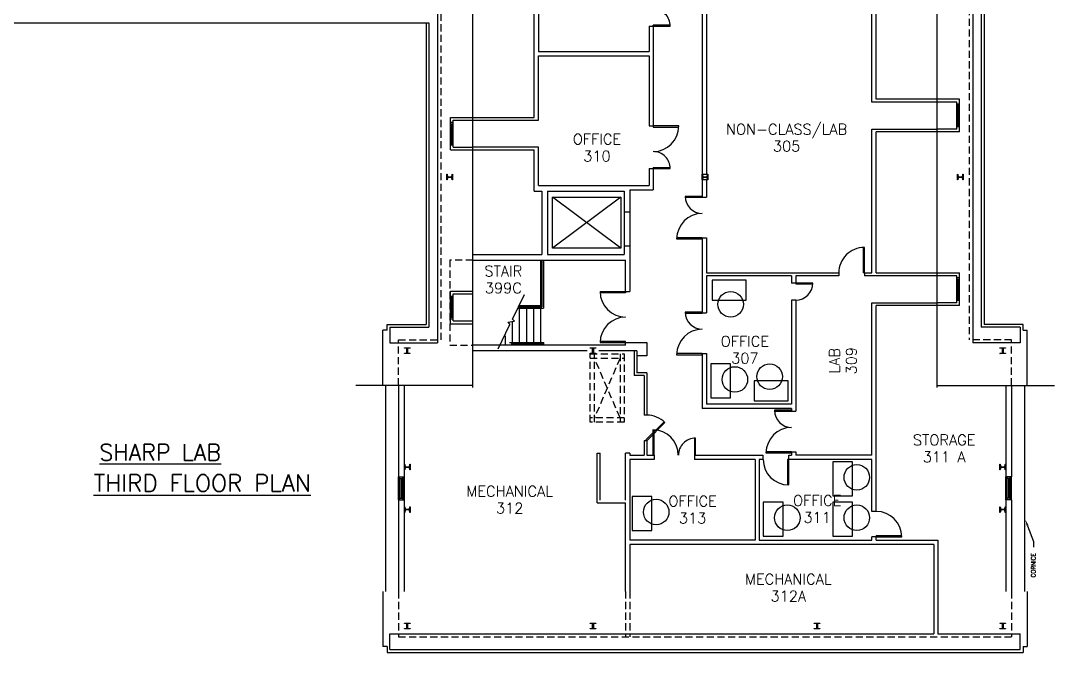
# Model space of a CAD drawing. Extents: x 481 to 2814, y 75 to 2641.
# Drawn here: x 1297 to 2755, y 75 to 966 of the extents above; entities that cross this region are included whole.
import ezdxf
from ezdxf.enums import TextEntityAlignment as Align

# ---------------------------------------------------------------- set-up
doc = ezdxf.new("R2010")
doc.units = 0
doc.header["$LTSCALE"] = 40
doc.header["$MEASUREMENT"] = 0
doc.linetypes.add('HIDDEN', pattern=[0.375, 0.25, -0.125])
doc.layers.get('0').update_dxf_attribs({"linetype": 'CONTINUOUS'})
for name, color, linetype in [('A-AREA-IDEN', 3, 'CONTINUOUS'), ('A-DOOR', 7, 'CONTINUOUS'), ('A-FLOR-IDEN', 7, 'CONTINUOUS'), ('A-FLOR-STRS', 7, 'CONTINUOUS'), ('A-GLAZ', 2, 'CONTINUOUS'), ('A-STRS-RAIL', 7, 'CONTINUOUS'), ('A-WALL', 2, 'CONTINUOUS'), ('S-COLS', 3, 'CONTINUOUS')]:
    doc.layers.add(name, color=color, linetype=linetype)
doc.styles.add('SIMPLEX', font='simplex', dxfattribs={"height": 23})

# ---------------------------------------------------------------- blocks, each defined once
blk = doc.blocks.new('AD081', base_point=(976.415, 314.205))
for p, q in [((976.353, 314.849), (976.314, 314.205)), ((976.353, 314.849), (976.477, 313.561)), ((975.415, 314.205), (976.314, 314.205)), ((976.477, 313.561), (976.516, 314.205)), ((976.516, 314.205), (977.415, 314.205))]:
    blk.add_line(p, q)
blk = doc.blocks.new('Q')
at = {"layer": 'A-STRS-RAIL', "style": 'SIMPLEX'}
for tag, p in [('ROOM', (2, 4)), ('NUMBER', (2, -15.1))]:
    blk.add_attdef(tag, text='', height=12, dxfattribs=at).set_placement(p, align=Align.CENTER)
blk = doc.blocks.new('AD03A', base_point=(6.133, 5.024))
for p, q in [((6.133, 6.024), (6.133, 5.024)), ((6.182, 5.024), (6.182, 6.022)), ((6.133, 5.024), (6.182, 5.024))]:
    blk.add_line(p, q)
blk.add_arc((6.133, 5.024), 1, 0, 90)
blk = doc.blocks.new('AD05A', base_point=(203.035, 424.492))
for p, q in [((203.035, 424.492), (203.084, 424.492)), ((203.035, 424.492), (203.035, 423.492)), ((203.084, 423.493), (203.084, 424.492))]:
    blk.add_line(p, q)
blk.add_arc((203.035, 424.492), 1, 270, 0)
blk = doc.blocks.new('5DOOR')
at = {"layer": 'A-DOOR', "xscale": 36, "yscale": 36, "zscale": 0.01}
blk.add_blockref('AD03A', (0, 0), dxfattribs=at)
at = {"layer": 'A-DOOR', "xscale": 24, "yscale": 24, "zscale": 0.01, "rotation": 180}
blk.add_blockref('AD05A', (60.1, 0), dxfattribs=at)
blk = doc.blocks.new('AD05B', base_point=(489.664, 570.31))
for p, q in [((489.664, 570.31), (489.699, 570.345)), ((490.371, 569.603), (489.664, 570.31)), ((489.699, 570.345), (490.405, 569.638))]:
    blk.add_line(p, q)
blk.add_arc((489.664, 570.31), 1, 315, 0)
blk = doc.blocks.new('AD04A', base_point=(489.664, 570.31))
for p, q in [((488.664, 571.31), (488.664, 570.31)), ((488.713, 570.31), (488.713, 571.309)), ((490.616, 570.31), (490.616, 571.309)), ((490.664, 571.31), (490.664, 570.31)), ((488.664, 570.31), (488.713, 570.31)), ((490.664, 570.31), (490.616, 570.31))]:
    blk.add_line(p, q)
for centre, start, end in [((488.664, 570.31), 0, 90), ((490.664, 570.31), 90, 180)]:
    blk.add_arc(centre, 1, start, end)

msp = doc.modelspace()

# ---------------------------------------------------------------- linework, layer by layer
for points in [[(2272, 600), (2272, 572), (2320, 572), (2320, 600)], [(2270, 434), (2298, 434), (2298, 482), (2270, 482)], [(2379, 430), (2379, 458), (2331, 458), (2331, 430)], [(2442, 296), (2470, 296), (2470, 344), (2442, 344)], [(2159, 247), (2187, 247), (2187, 295), (2159, 295)], [(2344, 239), (2372, 239), (2372, 287), (2344, 287)], [(2442, 239), (2470, 239), (2470, 287), (2442, 287)]]:
    msp.add_lwpolyline(points, close=True)
for centre in [(2298, 566), (2353, 464), (2304, 460), (2476, 322), (2193, 273), (2378, 265), (2476, 265)]:
    msp.add_circle(centre, 18)
at = {"layer": 'A-AREA-IDEN'}
for p, q in [((2716.9, 253.8), (2725.2, 231.3)), ((2725.2, 231.3), (2725.2, 223.3))]:
    msp.add_line(p, q, dxfattribs=at)
msp.add_solid([(2715.5, 253.3), (2718.3, 254.3), (2713.7, 262.3)], dxfattribs=at)
at = {"layer": 'A-FLOR-STRS'}
for p, q in [((1999.9, 564.5), (1999.9, 508.5)), ((2009.9, 564.5), (2009.9, 508.5)), ((2019.9, 564.5), (2019.9, 508.5)), ((1989.9, 542.4), (1989.9, 508.5)), ((1979.9, 521.4), (1979.9, 508.5))]:
    msp.add_line(p, q, dxfattribs=at)
at = {"layer": 'A-GLAZ'}
for p, q in [((2617, 816.2), (2617, 848.2)), ((2619, 818.2), (2619, 846.2)), ((2621, 816.2), (2621, 848.2)), ((1902.7, 790.7), (1902.7, 822.7)), ((1904.7, 792.7), (1904.7, 820.7)), ((1906.7, 790.7), (1906.7, 822.7)), ((2617, 571.2), (2617, 603.2)), ((2619, 573.2), (2619, 601.2)), ((2621, 571.2), (2621, 603.2)), ((1902.7, 545.7), (1902.7, 577.7)), ((1904.7, 547.7), (1904.7, 575.7)), ((1906.7, 545.7), (1906.7, 577.7)), ((1831.6, 290.5), (1831.6, 322.5)), ((1835.6, 290.5), (1835.6, 322.5)), ((2688.2, 290.5), (2688.2, 322.5)), ((2692.2, 290.5), (2692.2, 322.5)), ((1833.6, 292.5), (1833.6, 320.5)), ((2690.2, 292.5), (2690.2, 320.5))]:
    msp.add_line(p, q, dxfattribs=at)
at = {"layer": 'A-GLAZ', "color": 2, "linetype": 'CONTINUOUS'}
for p, q in [((2621, 846.2), (2617, 846.2)), ((1902.7, 820.7), (1906.7, 820.7)), ((2621, 818.2), (2617, 818.2)), ((1902.7, 792.7), (1906.7, 792.7)), ((2621, 601.2), (2617, 601.2)), ((1902.7, 575.7), (1906.7, 575.7)), ((2621, 573.2), (2617, 573.2)), ((1902.7, 547.7), (1906.7, 547.7)), ((1831.6, 320.5), (1835.6, 320.5)), ((2692.2, 320.5), (2688.2, 320.5)), ((1831.6, 292.5), (1835.6, 292.5)), ((2692.2, 292.5), (2688.2, 292.5))]:
    msp.add_line(p, q, dxfattribs=at)
at = {"layer": 'A-GLAZ', "color": 2}
for p, q in [((1829.4, 290.5), (1829.4, 322.5)), ((1837.4, 290.5), (1837.4, 322.5)), ((2686.4, 290.5), (2686.4, 322.5)), ((2694.4, 290.5), (2694.4, 322.5))]:
    msp.add_line(p, q, dxfattribs=at)
at = {"layer": 'A-STRS-RAIL'}
for p, q in [((2029.9, 628.5), (2029.9, 508.5)), ((2031.9, 628.5), (2031.9, 562.6)), ((2033.9, 628.5), (2033.9, 560.6)), ((1998.6, 560.6), (2033.9, 560.6)), ((1999.5, 562.6), (2031.9, 562.6)), ((2000.1, 564.5), (2029.9, 564.5)), ((1986.3, 512.3), (2034.6, 512.3)), ((1988.3, 510.3), (2032.6, 510.3)), ((2032.6, 508.5), (2032.6, 510.3)), ((2034.6, 508.5), (2034.6, 512.3))]:
    msp.add_line(p, q, dxfattribs=at)
at = {"layer": 'A-WALL'}
for p, q in [((1934.5, 448.9), (1934.5, 1320.6)), ((2020.9, 829.7), (2020.9, 1320.6)), ((2257.9, 1269.2), (2257.9, 717.1)), ((2589.3, 448.9), (2589.3, 1209.9)), ((2639.4, 1149.9), (2639.4, 511.7)), ((2026.9, 1126.5), (2026.9, 922.5)), ((2651.4, 1129.9), (2651.4, 533.7)), ((2655.4, 1125.9), (2655.4, 537.7)), ((2503.4, 855.2), (2503.4, 1054.2)), ((2263.9, 986.5), (2263.9, 749.5)), ((2497.4, 851.2), (2497.4, 987.1)), ((1868.4, 963), (1868.4, 537.7)), ((1872.4, 963), (1872.4, 533.7)), ((1884.4, 975), (1884.4, 511.7)), ((2182.9, 958.5), (2182.9, 922.5)), ((2182.9, 958.5), (2188.9, 958.5)), ((2188.9, 958.5), (2188.9, 817.5)), ((2026.9, 922.5), (2182.9, 922.5)), ((2026.9, 916.5), (2182.9, 916.5)), ((2026.9, 825.7), (2026.9, 916.5)), ((2182.9, 916.5), (2182.9, 817.5)), ((2617, 848.2), (2617, 851.2)), ((2621, 848.2), (2621, 855.2)), ((1902.7, 822.7), (1902.7, 829.7)), ((1906.7, 822.7), (1906.7, 825.7)), ((2182.9, 817.5), (2188.9, 817.5)), ((2497.4, 610.2), (2497.4, 813.2)), ((2503.4, 610.2), (2503.4, 809.2)), ((2617, 813.2), (2617, 816.2)), ((2621, 809.2), (2621, 816.2)), ((1902.7, 783.7), (1902.7, 790.7)), ((1906.7, 787.7), (1906.7, 790.7)), ((2026.9, 733.5), (2026.9, 787.7)), ((2020.9, 725.5), (2020.9, 783.7)), ((2182.9, 757.5), (2182.9, 733.5)), ((2182.9, 757.5), (2188.9, 757.5)), ((2188.9, 757.5), (2188.9, 727.5)), ((2026.9, 733.5), (2182.9, 733.5)), ((2263.9, 741.5), (2263.9, 717.1)), ((2020.9, 725.5), (2031.9, 725.5)), ((2031.9, 725.5), (2031.9, 636.5)), ((2039.9, 725.5), (2147.9, 725.5)), ((2039.9, 725.5), (2039.9, 636.5)), ((2143, 717), (2047, 645)), ((2143, 645), (2047, 717)), ((2047, 717), (2143, 717)), ((2047, 645), (2047, 717)), ((2143, 717), (2143, 645)), ((2147.9, 725.5), (2147.9, 636.5)), ((2155.9, 727.5), (2188.9, 727.5)), ((2155.9, 727.5), (2155.9, 584)), ((2257.9, 717.1), (2264, 717.1)), ((2147.9, 696.5), (2155.9, 696.5)), ((2257.9, 659.9), (2257.9, 553.8)), ((2257.9, 659.9), (2263.8, 659.9)), ((2263.8, 659.9), (2263.9, 610.2)), ((2143, 645), (2047, 645)), ((2147.9, 648.5), (2155.9, 648.5)), ((1934.5, 636.5), (2031.9, 636.5)), ((1934.5, 628.5), (2149.9, 628.5)), ((2039.9, 636.5), (2147.9, 636.5)), ((2149.9, 584), (2149.9, 628.5)), ((2263.9, 610.2), (2450.6, 610.2)), ((2263.9, 606.2), (2263.9, 553.8)), ((2383.9, 606.2), (2383.9, 595.9)), ((2389.9, 606.2), (2389.9, 595.9)), ((2450.6, 610.2), (2450.6, 606.2)), ((2486.6, 610.2), (2486.6, 606.2)), ((2486.6, 610.2), (2497.4, 610.2)), ((2503.4, 610.2), (2621, 610.2)), ((2617, 603.2), (2617, 606.2)), ((2621, 603.2), (2621, 610.2)), ((1902.7, 577.7), (1902.7, 584.7)), ((2149.9, 584), (2155.9, 584)), ((2389.9, 595.9), (2383.9, 595.9)), ((1906.7, 577.7), (1906.7, 580.7)), ((2383.9, 571.9), (2383.9, 425.2)), ((2389.9, 571.9), (2383.9, 571.9)), ((2389.9, 571.9), (2389.9, 415.3)), ((2617, 568.2), (2617, 571.2)), ((2621, 564.2), (2621, 571.2)), ((2497.4, 353.2), (2497.4, 568.2)), ((2497.4, 568.2), (2589.3, 568.2)), ((2503.4, 273.9), (2503.4, 564.2)), ((2589.3, 564.2), (2503.4, 564.2)), ((1902.7, 538.7), (1902.7, 545.7)), ((1906.7, 542.7), (1906.7, 545.7)), ((2257.9, 553.8), (2263.9, 553.8)), ((1817.3, 533.7), (1817.3, 511.7)), ((2706.5, 533.7), (2706.5, 511.7)), ((2149.9, 512), (2179.9, 512)), ((2149.9, 508.5), (2149.9, 512)), ((2179.9, 512), (2179.9, 493.5)), ((2149.9, 508.5), (1934.5, 508.5)), ((2095.9, 500.5), (1934.5, 500.5)), ((2165.9, 500.5), (2111.9, 500.5)), ((2161.9, 500.5), (2161.9, 465.5)), ((2165.9, 500.5), (2165.9, 469.5)), ((2257.9, 496.6), (2257.9, 419.2)), ((2257.9, 496.6), (2263.9, 496.6)), ((2263.9, 496.6), (2263.9, 425.2)), ((2179.9, 493.5), (2165.9, 493.5)), ((2179.9, 469.5), (2165.9, 469.5)), ((2179.9, 469.5), (2179.9, 409.7)), ((2175.9, 465.5), (2161.9, 465.5)), ((2175.9, 465.5), (2175.9, 409.7)), ((1934.5, 451.7), (1769.2, 451.7)), ((1811.2, 451.7), (1811.2, 161.2)), ((1829.4, 451.7), (1829.4, 161.2)), ((1837.4, 451.7), (1837.4, 161.2)), ((2589.3, 451.7), (2754.6, 451.7)), ((2686.4, 451.7), (2686.4, 322.5)), ((2694.4, 451.7), (2694.4, 322.5)), ((2712.5, 451.7), (2712.5, 161.2)), ((2383.9, 425.2), (2263.9, 425.2)), ((2179.9, 409.7), (2175.9, 409.7)), ((2179.9, 409.5), (2175.9, 409.5)), ((2383.9, 419.2), (2257.9, 419.2)), ((2383.9, 419.2), (2383.9, 415.3)), ((2383.9, 415.3), (2389.9, 415.3)), ((2179.9, 373.7), (2175.9, 373.7)), ((2175.9, 373.7), (2175.9, 353.2)), ((2179.9, 373.7), (2179.9, 353.2)), ((2109.9, 286), (2109.9, 356)), ((2109.9, 356), (2113.9, 356)), ((2113.9, 290), (2113.9, 356)), ((2149.9, 290), (2149.9, 356)), ((2155.9, 356), (2149.9, 356)), ((2155.9, 356), (2155.9, 353.2)), ((2155.9, 353.2), (2175.9, 353.2)), ((2179.9, 353.2), (2190, 353.2)), ((2190, 353.2), (2190, 347.2)), ((2247.2, 353.2), (2343.9, 353.2)), ((2247.2, 353.2), (2247.2, 347.2)), ((2343.9, 347.2), (2343.9, 353.2)), ((2379.9, 347.2), (2379.9, 353.2)), ((2379.9, 353.2), (2383.9, 353.2)), ((2383.9, 358.1), (2383.9, 353.2)), ((2383.9, 358.1), (2389.9, 358.1)), ((2389.9, 358.1), (2389.9, 353.2)), ((2497.4, 353.2), (2389.9, 353.2)), ((2155.9, 347.2), (2155.9, 233.2)), ((2190, 347.2), (2155.9, 347.2)), ((2332.4, 347.2), (2247.2, 347.2)), ((2332.4, 347.2), (2332.4, 233.2)), ((2338.4, 347.2), (2338.4, 233.2)), ((2343.9, 347.2), (2338.4, 347.2)), ((2497.4, 347.2), (2379.9, 347.2)), ((2497.4, 273.9), (2497.4, 347.2)), ((2109.9, 286), (2149.9, 286)), ((2149.9, 161.2), (2149.9, 286)), ((2686.4, 290.5), (2686.4, 161.2)), ((2694.4, 290.5), (2694.4, 161.2)), ((2503.4, 273.9), (2497.4, 273.9)), ((2503.4, 237.9), (2497.4, 237.9)), ((2497.4, 233.2), (2497.4, 237.9)), ((2503.4, 233.2), (2503.4, 237.9)), ((2332.4, 233.2), (2155.9, 233.2)), ((2584.4, 227.2), (2155.9, 227.2)), ((2155.9, 227.2), (2155.9, 161.2)), ((2338.4, 233.2), (2497.4, 233.2)), ((2503.4, 233.2), (2590.4, 233.2)), ((2584.4, 227.2), (2584.4, 101.2)), ((2590.4, 233.2), (2590.4, 101.2)), ((1817.3, 79.2), (1817.3, 101.2)), ((2706.5, 79.2), (2706.5, 101.2))]:
    msp.add_line(p, q, dxfattribs=at)
at = {"layer": 'A-WALL', "linetype": 'HIDDEN'}
for p, q in [((2634.4, 1148.7), (2634.4, 515.7)), ((1889.4, 991), (1889.4, 515.7)), ((1901.9, 628.5), (1901.9, 508.5)), ((1934.5, 628.5), (1901.9, 628.5)), ((2497, 568.2), (2589.3, 568.2)), ((1829.4, 451.7), (1829.4, 515.7)), ((1829.4, 515.7), (1889.4, 515.7)), ((2694.4, 515.7), (2634.4, 515.7)), ((2694.4, 451.7), (2694.4, 515.7)), ((1901.9, 508.5), (1934.5, 508.5)), ((2100, 400), (2100, 496)), ((2100, 496), (2148, 496)), ((2106, 400), (2106, 496)), ((2142, 496), (2142, 400)), ((2148, 496), (2148, 400)), ((2100, 490), (2148, 490)), ((2142, 406), (2106, 490)), ((2142, 490), (2106, 406)), ((2148, 406), (2100, 406)), ((2148, 400), (2100, 400)), ((1829.4, 161.2), (1829.4, 97.2)), ((2149.9, 161.2), (2149.9, 97.2)), ((2155.9, 161.2), (2155.9, 97.2)), ((2694.4, 161.2), (2694.4, 97.2)), ((1829.4, 97.2), (2694.4, 97.2))]:
    msp.add_line(p, q, dxfattribs=at)
at = {"layer": 'A-WALL', "linetype": 'CONTINUOUS'}
for p, q in [((1177.9, 963), (1872.4, 963)), ((2589.3, 851.2), (2497, 851.2)), ((2621, 855.2), (2503.4, 855.2)), ((2617, 851.2), (2589.3, 851.2)), ((2621, 848.2), (2617, 848.2)), ((1902.7, 829.7), (2020.9, 829.7)), ((1902.7, 822.7), (1906.7, 822.7)), ((1906.7, 825.7), (1934.5, 825.7)), ((1934.5, 825.7), (2026.9, 825.7)), ((2497, 813.2), (2589.3, 813.2)), ((2621, 809.2), (2503.4, 809.2)), ((2617, 813.2), (2589.3, 813.2)), ((2621, 816.2), (2617, 816.2)), ((1902.7, 790.7), (1906.7, 790.7)), ((1906.7, 787.7), (1934.5, 787.7)), ((2026.9, 787.7), (1934.5, 787.7)), ((1902.7, 783.7), (2020.9, 783.7)), ((2383.9, 606.2), (2263.9, 606.2)), ((2450.6, 606.2), (2389.9, 606.2)), ((2589.3, 606.2), (2486.6, 606.2)), ((2617, 606.2), (2589.3, 606.2)), ((2621, 603.2), (2617, 603.2)), ((1902.7, 584.7), (1934.5, 584.7)), ((1902.7, 577.7), (1906.7, 577.7)), ((1906.7, 580.7), (1934.5, 580.7)), ((2621, 571.2), (2617, 571.2)), ((2617, 568.2), (2589.3, 568.2)), ((2621, 564.2), (2589.3, 564.2)), ((1902.7, 545.7), (1906.7, 545.7)), ((1906.7, 542.7), (1934.5, 542.7)), ((1807.4, 451.7), (1807.4, 529.7)), ((1813.4, 529.7), (1807.4, 529.7)), ((1813.4, 537.7), (1868.4, 537.7)), ((1813.4, 529.7), (1813.4, 537.7)), ((1817.3, 533.7), (1872.4, 533.7)), ((1902.7, 538.7), (1934.5, 538.7)), ((2706.5, 533.7), (2651.4, 533.7)), ((2710.4, 537.7), (2655.4, 537.7)), ((2710.4, 529.7), (2710.4, 537.7)), ((2710.4, 529.7), (2716.4, 529.7)), ((2716.4, 451.7), (2716.4, 529.7)), ((1817.3, 511.7), (1884.4, 511.7)), ((2706.5, 511.7), (2639.4, 511.7)), ((1829.4, 322.5), (1837.4, 322.5)), ((2694.4, 322.5), (2686.4, 322.5)), ((1829.4, 290.5), (1837.4, 290.5)), ((2694.4, 290.5), (2686.4, 290.5)), ((1807.4, 161.2), (1807.4, 83.2)), ((2716.4, 161.2), (2716.4, 83.2)), ((1817.3, 101.2), (2584.4, 101.2)), ((2590.4, 101.2), (2706.5, 101.2)), ((1813.4, 83.2), (1807.4, 83.2)), ((1813.4, 83.2), (1813.4, 75.2)), ((1813.4, 75.2), (2710.4, 75.2)), ((1817.3, 79.2), (2706.5, 79.2)), ((2710.4, 83.2), (2716.4, 83.2)), ((2710.4, 83.2), (2710.4, 75.2))]:
    msp.add_line(p, q, dxfattribs=at)
at = {"layer": 'S-COLS'}
for p, q in [((2257.9, 741.5), (2257.9, 749.5)), ((2257.9, 749.5), (2265.9, 749.5)), ((2265.9, 749.5), (2265.9, 741.5)), ((2265.9, 741.5), (2257.9, 741.5))]:
    msp.add_line(p, q, dxfattribs=at)
at = {"layer": 'S-COLS', "color": 3}
for points in [[(1897.9, 749.5), (1898.1, 749.5, -0.366629), (1898.3, 749.3), (1898.9, 746.1, 0.366629), (1899.1, 746), (1904.7, 746, 0.366629), (1904.9, 746.1), (1905.4, 749.3, -0.366629), (1905.7, 749.5), (1905.9, 749.5), (1905.9, 741.5), (1905.7, 741.5, -0.366629), (1905.4, 741.6), (1904.9, 744.8, 0.366629), (1904.7, 745), (1899.1, 745, 0.366629), (1898.9, 744.8), (1898.3, 741.6, -0.366629), (1898.1, 741.5), (1897.9, 741.5)], [(2257.9, 749.5), (2258.1, 749.5, -0.366629), (2258.3, 749.3), (2258.9, 746.1, 0.366629), (2259.1, 746), (2264.7, 746, 0.366629), (2264.9, 746.1), (2265.4, 749.3, -0.366629), (2265.7, 749.5), (2265.9, 749.5), (2265.9, 741.5), (2265.7, 741.5, -0.366629), (2265.4, 741.6), (2264.9, 744.8, 0.366629), (2264.7, 745), (2259.1, 745, 0.366629), (2258.9, 744.8), (2258.3, 741.6, -0.366629), (2258.1, 741.5), (2257.9, 741.5)], [(2617.9, 749.5), (2618.1, 749.5, -0.366629), (2618.3, 749.3), (2618.9, 746.1, 0.366629), (2619.1, 746), (2624.7, 746, 0.366629), (2624.9, 746.1), (2625.4, 749.3, -0.366629), (2625.7, 749.5), (2625.9, 749.5), (2625.9, 741.5), (2625.7, 741.5, -0.366629), (2625.4, 741.6), (2624.9, 744.8, 0.366629), (2624.7, 745), (2619.1, 745, 0.366629), (2618.9, 744.8), (2618.3, 741.6, -0.366629), (2618.1, 741.5), (2617.9, 741.5)], [(1845.9, 504.5), (1845.9, 504.2, -0.366629), (1845.7, 504), (1842.6, 503.5, 0.366629), (1842.4, 503.3), (1842.4, 497.6, 0.366629), (1842.6, 497.4), (1845.7, 496.9, -0.366629), (1845.9, 496.7), (1845.9, 496.5), (1837.9, 496.5), (1837.9, 496.7, -0.366629), (1838.1, 496.9), (1841.2, 497.4, 0.366629), (1841.4, 497.6), (1841.4, 503.3, 0.366629), (1841.2, 503.5), (1838.1, 504, -0.366629), (1837.9, 504.2), (1837.9, 504.5)], [(2107.9, 504.5), (2107.9, 504.2, -0.366629), (2107.7, 504), (2104.6, 503.5, 0.366629), (2104.4, 503.3), (2104.4, 497.6, 0.366629), (2104.6, 497.4), (2107.7, 496.9, -0.366629), (2107.9, 496.7), (2107.9, 496.5), (2099.9, 496.5), (2099.9, 496.7, -0.366629), (2100.1, 496.9), (2103.2, 497.4, 0.366629), (2103.4, 497.6), (2103.4, 503.3, 0.366629), (2103.2, 503.5), (2100.1, 504, -0.366629), (2099.9, 504.2), (2099.9, 504.5)], [(2685.9, 504.5), (2685.9, 504.2, -0.366629), (2685.7, 504), (2682.6, 503.5, 0.366629), (2682.4, 503.3), (2682.4, 497.6, 0.366629), (2682.6, 497.4), (2685.7, 496.9, -0.366629), (2685.9, 496.7), (2685.9, 496.5), (2677.9, 496.5), (2677.9, 496.7, -0.366629), (2678.1, 496.9), (2681.2, 497.4, 0.366629), (2681.4, 497.6), (2681.4, 503.3, 0.366629), (2681.2, 503.5), (2678.1, 504, -0.366629), (2677.9, 504.2), (2677.9, 504.5)], [(1837.9, 340.5), (1838.1, 340.5, -0.366629), (1838.3, 340.3), (1838.9, 337.1, 0.366629), (1839.1, 337), (1844.7, 337, 0.366629), (1844.9, 337.1), (1845.4, 340.3, -0.366629), (1845.7, 340.5), (1845.9, 340.5), (1845.9, 332.5), (1845.7, 332.5, -0.366629), (1845.4, 332.6), (1844.9, 335.8, 0.366629), (1844.7, 336), (1839.1, 336, 0.366629), (1838.9, 335.8), (1838.3, 332.6, -0.366629), (1838.1, 332.5), (1837.9, 332.5)], [(2677.9, 340.5), (2678.1, 340.5, -0.366629), (2678.3, 340.3), (2678.9, 337.1, 0.366629), (2679.1, 337), (2684.7, 337, 0.366629), (2684.9, 337.1), (2685.4, 340.3, -0.366629), (2685.7, 340.5), (2685.9, 340.5), (2685.9, 332.5), (2685.7, 332.5, -0.366629), (2685.4, 332.6), (2684.9, 335.8, 0.366629), (2684.7, 336), (2679.1, 336, 0.366629), (2678.9, 335.8), (2678.3, 332.6, -0.366629), (2678.1, 332.5), (2677.9, 332.5)], [(1837.9, 280.5), (1838.1, 280.5, -0.366629), (1838.3, 280.3), (1838.9, 277.1, 0.366629), (1839.1, 277), (1844.7, 277, 0.366629), (1844.9, 277.1), (1845.4, 280.3, -0.366629), (1845.7, 280.5), (1845.9, 280.5), (1845.9, 272.5), (1845.7, 272.5, -0.366629), (1845.4, 272.6), (1844.9, 275.8, 0.366629), (1844.7, 276), (1839.1, 276, 0.366629), (1838.9, 275.8), (1838.3, 272.6, -0.366629), (1838.1, 272.5), (1837.9, 272.5)], [(2677.9, 280.5), (2678.1, 280.5, -0.366629), (2678.3, 280.3), (2678.9, 277.1, 0.366629), (2679.1, 277), (2684.7, 277, 0.366629), (2684.9, 277.1), (2685.4, 280.3, -0.366629), (2685.7, 280.5), (2685.9, 280.5), (2685.9, 272.5), (2685.7, 272.5, -0.366629), (2685.4, 272.6), (2684.9, 275.8, 0.366629), (2684.7, 276), (2679.1, 276, 0.366629), (2678.9, 275.8), (2678.3, 272.6, -0.366629), (2678.1, 272.5), (2677.9, 272.5)], [(1845.9, 116.5), (1845.9, 116.2, -0.366629), (1845.7, 116), (1842.6, 115.5, 0.366629), (1842.4, 115.3), (1842.4, 109.6, 0.366629), (1842.6, 109.4), (1845.7, 108.9, -0.366629), (1845.9, 108.7), (1845.9, 108.5), (1837.9, 108.5), (1837.9, 108.7, -0.366629), (1838.1, 108.9), (1841.2, 109.4, 0.366629), (1841.4, 109.6), (1841.4, 115.3, 0.366629), (1841.2, 115.5), (1838.1, 116, -0.366629), (1837.9, 116.2), (1837.9, 116.5)], [(2107.9, 116.5), (2107.9, 116.2, -0.366629), (2107.7, 116), (2104.6, 115.5, 0.366629), (2104.4, 115.3), (2104.4, 109.6, 0.366629), (2104.6, 109.4), (2107.7, 108.9, -0.366629), (2107.9, 108.7), (2107.9, 108.5), (2099.9, 108.5), (2099.9, 108.7, -0.366629), (2100.1, 108.9), (2103.2, 109.4, 0.366629), (2103.4, 109.6), (2103.4, 115.3, 0.366629), (2103.2, 115.5), (2100.1, 116, -0.366629), (2099.9, 116.2), (2099.9, 116.5)], [(2423.9, 116.5), (2423.9, 116.2, -0.366629), (2423.7, 116), (2420.6, 115.5, 0.366629), (2420.4, 115.3), (2420.4, 109.6, 0.366629), (2420.6, 109.4), (2423.7, 108.9, -0.366629), (2423.9, 108.7), (2423.9, 108.5), (2415.9, 108.5), (2415.9, 108.7, -0.366629), (2416.1, 108.9), (2419.2, 109.4, 0.366629), (2419.4, 109.6), (2419.4, 115.3, 0.366629), (2419.2, 115.5), (2416.1, 116, -0.366629), (2415.9, 116.2), (2415.9, 116.5)], [(2685.9, 116.5), (2685.9, 116.2, -0.366629), (2685.7, 116), (2682.6, 115.5, 0.366629), (2682.4, 115.3), (2682.4, 109.6, 0.366629), (2682.6, 109.4), (2685.7, 108.9, -0.366629), (2685.9, 108.7), (2685.9, 108.5), (2677.9, 108.5), (2677.9, 108.7, -0.366629), (2678.1, 108.9), (2681.2, 109.4, 0.366629), (2681.4, 109.6), (2681.4, 115.3, 0.366629), (2681.2, 115.5), (2678.1, 116, -0.366629), (2677.9, 116.2), (2677.9, 116.5)]]:
    msp.add_lwpolyline(points, format="xyb", close=True, dxfattribs=at)

# ---------------------------------------------------------------- block references
at = {"layer": 'A-AREA-IDEN', "xscale": 1.25, "yscale": 1.25, "zscale": 1.25}
for p, values in [((2374.5, 800.4), {'ROOM': 'NON-CLASS/LAB', 'NUMBER': '305'}), ((2107, 786.4), {'ROOM': 'OFFICE', 'NUMBER': '310'}), ((1975, 600.4), {'ROOM': 'STAIR', 'NUMBER': '399C'}), ((2315.6, 501.3), {'ROOM': 'OFFICE', 'NUMBER': '307'}), ((2596.7, 362.2), {'ROOM': 'STORAGE', 'NUMBER': '311 A'}), ((1983.9, 289.9), {'ROOM': 'MECHANICAL', 'NUMBER': '312'}), ((2241.9, 275.9), {'ROOM': 'OFFICE', 'NUMBER': '313'}), ((2417.6, 276.8), {'ROOM': 'OFFICE', 'NUMBER': '311'}), ((2376.9, 165.9), {'ROOM': 'MECHANICAL', 'NUMBER': '312A'})]:
    msp.add_blockref('Q', p, dxfattribs=at).add_auto_attribs(values)
at = {"layer": 'A-AREA-IDEN', "xscale": 1.25, "yscale": 1.25, "zscale": 1.25, "rotation": 90}
msp.add_blockref('Q', (2456.9, 483.9), dxfattribs=at).add_auto_attribs({'ROOM': 'LAB', 'NUMBER': '309'})
at = {"layer": 'A-DOOR', "zscale": 0.01}
for name, p, xscale, yscale, rotation in [('AD05A', (2486.6, 610.2), 36, 36, 180), ('AD04A', (2149.9, 548), 36, 36, 90), ('AD03A', (2389.9, 595.9), 24, 24, 270), ('AD05B', (2179.9, 373.7), 36, 36, 90), ('AD05A', (2248.3, 353.2), 24, 24, 180), ('AD03A', (2379.9, 347.2), 36, 36, 180), ('AD05A', (2503.4, 237.9), 36, 36, 90)]:
    msp.add_blockref(name, p, dxfattribs=dict(at, xscale=xscale, yscale=yscale, rotation=rotation))
at = {"layer": 'A-DOOR', "xscale": 36, "yscale": 36, "zscale": 0.01}
msp.add_blockref('AD03A', (2188.2, 353.2), dxfattribs=at)
at = {"layer": 'A-FLOR-STRS', "xscale": 42.59253095904182, "yscale": 5.975410580585276, "zscale": 42.59253095904182, "rotation": 64.18293188914537}
msp.add_blockref('AD081', (1988.5, 541.4), dxfattribs=at)
at = {"layer": 'A-WALL'}
for p, rotation in [((2188.9, 1018.5), 270), ((2188.9, 817.5), 270), ((2257.9, 658.2), 90), ((2257.9, 494.8), 90), ((2383.9, 356.4), 90)]:
    msp.add_blockref('5DOOR', p, dxfattribs=dict(at, rotation=rotation))

# ---------------------------------------------------------------- texts
at = {"layer": 'A-AREA-IDEN', "style": 'SIMPLEX'}
msp.add_text('CORNICE', height=6, rotation=90, dxfattribs=at).set_placement((2728.1, 180.8))
at = {"layer": 'A-FLOR-IDEN', "style": 'SIMPLEX'}
for s, height, p in [('%%uSHARP LAB', 23, (1407.7, 345.8)), ('%%uTHIRD FLOOR PLAN', 24, (1399.6, 301.8))]:
    msp.add_text(s, height=height, dxfattribs=at).set_placement(p)

doc.saveas('drawing.dxf')
